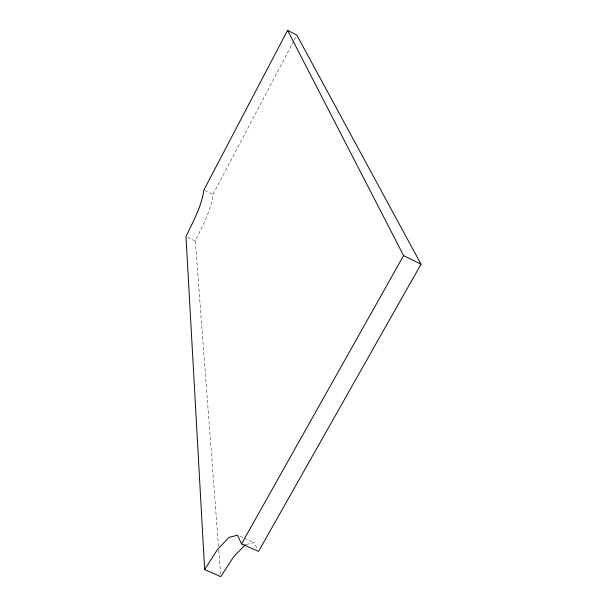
<?xml version="1.0" encoding="UTF-8"?>
<svg xmlns="http://www.w3.org/2000/svg" width="607" height="607" viewBox="0 0 607 607"><rect width="100%" height="100%" fill="white"/><g stroke="black" fill="none" stroke-linecap="round" stroke-linejoin="round"><path stroke-width="0.46" stroke-dasharray="3.04 2.28" d="M293.75 40.988L212.996 194.452C210.925 211.092 202.359 226.07 195.317 241.025L218.482 546.399M294.19 40.145L296.838 35.115M246.29 544.449L254.166 542.635L257.338 549.016M240 536.322L243.331 537.81M244.166 538.174L254.166 542.635M187.684 237.352L195.317 241.025M204.703 190.401L212.996 194.452M218.77 550.177L220.781 576.65"/><path stroke-width="0.91" d="M204.65 569.571L217.503 549.479L229.014 537.354L237.496 535.207L241.548 543.864L258.521 551.406L421.008 264.174L296.838 35.115L287.581 30.35L203.869 189.999C201.57 206.608 193.041 221.57 185.992 236.54L204.65 569.571L220.781 576.65L233.725 556.649L245.418 544.646M241.548 543.864L403.594 255.593L287.581 30.35M403.594 255.593L421.008 264.174"/></g></svg>
